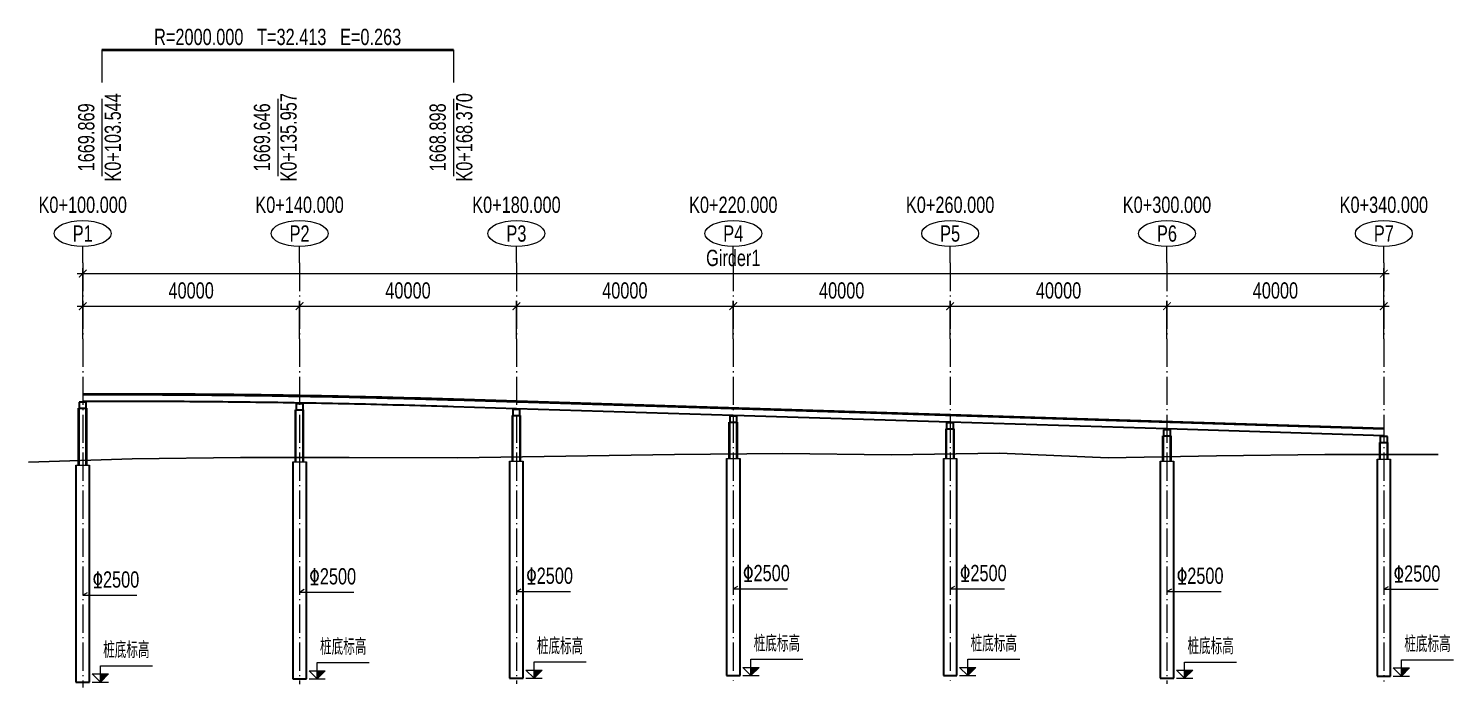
# Model space of a CAD drawing. Header units: millimetres. Extents: x 258084 to 258722, y 9854104 to 9854458.
# Drawn here: x 258458.8 to 258721.7, y 9854336.5 to 9854458 of the extents above; entities that cross this region are included whole.
import ezdxf
from ezdxf.enums import TextEntityAlignment as Align

# ---------------------------------------------------------------- set-up
doc = ezdxf.new("R2010")
doc.units = ezdxf.units.MM
doc.linetypes.add('HIDDEN', pattern=[0.375, 0.25, -0.125])
doc.linetypes.add('ZXX0', pattern=[30, 13, -2, 0.5, -2, 12.5])
for name, color, linetype, lineweight in [('smedi', 7, 'Continuous', 15), ('桥－总－中心线', 1, 'ZXX0', 18), ('桥－总－桥面实线', 4, 'Continuous', 30), ('桥－总－桩实线', 4, 'Continuous', 30), ('桥－总－桩虚线', 3, 'HIDDEN', 20), ('桥－总－盖梁', 4, 'Continuous', 30), ('桥－总－立柱', 4, 'Continuous', 30), ('桥－综合标注', 31, 'Continuous', 13), ('桥－综合说明', 7, 'Continuous', 15)]:
    doc.layers.add(name, color=color, linetype=linetype, lineweight=lineweight)
doc.layers.add('地质剖面|地质剖面', color=7, linetype='Continuous')
doc.layers.add('结-文字', color=7, linetype='Continuous')
doc.styles.add('smedi', font='smsim', dxfattribs={"width": 0.75, "bigfont": 'smfs'})
doc.dimstyles.new('dimstyle1', dxfattribs={"dimtxt": 3, "dimasz": 1.41421, "dimexe": 1, "dimexo": 2, "dimgap": 0.5, "dimtad": 1, "dimdec": 0, "dimzin": 0, "dimdsep": 46, "dimtxsty": 'smedi', "dimblk": 'ARCHTICK', "dimcen": 0.09, "dimdle": 1, "dimclrd": 256, "dimclre": 256, "dimclrt": 256, "dimadec": 0, "dimazin": 0, "dimtfac": 1, "dimtdec": 0, "dimtix": 1, "dimtmove": 2, "dimatfit": 3, "dimldrblk": 'ARCHTICK', "dimfxl": 2, "dimtolj": 1, "dimtzin": 0, "dimlwd": -1, "dimlwe": -1, "dimarcsym": 0})

# ---------------------------------------------------------------- blocks, each defined once
blk = doc.blocks.new('※PB_1973002180_1412p2')
at = {"layer": 'smedi'}
for p, q in [((0, -37.16), (0.87, -36.66)), ((1.75, -53.16), (4.75, -53.16))]:
    blk.add_line(p, q, dxfattribs=at)
at = {"layer": 'smedi', "color": 7, "linetype": 'Continuous', "lineweight": 15}
for p, q in [((0, -37.16), (10, -37.16)), ((3.25, -53.16), (1.75, -51.66)), ((1.75, -51.66), (4.75, -51.66)), ((3.25, -53.16), (3.25, -50.16)), ((3.25, -50.16), (12.85, -50.16)), ((3.25, -53.16), (4.75, -51.66))]:
    blk.add_line(p, q, dxfattribs=at)
blk.add_solid([(3.25, -53.16), (4.75, -51.66), (3.25, -51.66)], dxfattribs=at)
at = {"layer": '桥－总－桩实线'}
for p, q in [((-1.25, -13.16), (-1.25, -53.16)), ((1.25, -53.16), (1.25, -13.16)), ((-1.25, -53.16), (1.25, -53.16))]:
    blk.add_line(p, q, dxfattribs=at)
at = {"layer": '桥－总－桩虚线', "ltscale": 10}
blk.add_line((-1.25, -13.16), (1.25, -13.16), dxfattribs=at)
at = {"layer": '桥－总－立柱'}
for p, q in [((-0.75, -13.16), (-0.75, -2.67)), ((0.75, -13.16), (0.75, -2.67))]:
    blk.add_line(p, q, dxfattribs=at)
at = {"layer": '桥－综合说明', "color": 8}
for p, q in [((-0.7, -13.16), (-0.7, -2.67)), ((-0.6, -13.16), (-0.6, -2.67)), ((0.6, -13.16), (0.6, -2.67)), ((0.7, -13.16), (0.7, -2.67))]:
    blk.add_line(p, q, dxfattribs=at)
at = {"layer": '结-文字', "color": 7, "linetype": 'Continuous', "lineweight": 15, "style": 'smedi', "width": 0.75}
for s, p in [('%%1312500', (6.12, -36.66)), ('桩底标高', (8.05, -49.66))]:
    blk.add_text(s, height=3, dxfattribs=at).set_placement(p, align=Align.BOTTOM_CENTER)
blk = doc.blocks.new('※PB_1973002180_1412p3')
at = {"layer": '桥－总－盖梁'}
for p, q in [((0.65, -1.57), (-0.65, -1.57)), ((-0.65, -1.57), (-0.65, -2.67)), ((0.65, -2.67), (0.65, -1.57)), ((-0.65, -2.67), (0.65, -2.67))]:
    blk.add_line(p, q, dxfattribs=at)
at = {"layer": '桥－综合说明'}
for p, q in [((-0.15, -1.47), (0.15, -1.47)), ((-0.15, -1.47), (-0.15, -1.57)), ((-0.15, -1.57), (0.15, -1.57)), ((-0.1, -1.44), (0.1, -1.44)), ((-0.1, -1.44), (-0.1, -1.47)), ((0.1, -1.44), (0.1, -1.47)), ((0.15, -1.47), (0.15, -1.57))]:
    blk.add_line(p, q, dxfattribs=at)
blk = doc.blocks.new('※PB_1973002180_1412n2')
at = {"layer": '桥－总－中心线', "ltscale": 0.4}
blk.add_line((0, 2), (0, -76.3), dxfattribs=at)
at = {"layer": '桥－综合说明'}
blk.add_line((0, 2), (0, 5), dxfattribs=at)
blk.add_ellipse((0, 7.4), major_axis=(5.25, 0), ratio=0.457143, dxfattribs=at)
at = {"layer": '桥－综合说明', "style": 'smedi', "width": 0.75}
blk.add_text('K0+100.000', height=3, dxfattribs=at).set_placement((0, 10.3), align=Align.BOTTOM_CENTER)
blk.add_text('P1', height=3, dxfattribs=at).set_placement((0, 7.4), align=Align.MIDDLE_CENTER)
blk = doc.blocks.new('※PB_495418645_1413p2')
at = {"layer": 'smedi'}
for p, q in [((0, -36.28), (0.87, -35.78)), ((1.75, -52.28), (4.75, -52.28))]:
    blk.add_line(p, q, dxfattribs=at)
at = {"layer": 'smedi', "color": 7, "linetype": 'Continuous', "lineweight": 15}
for p, q in [((0, -36.28), (10, -36.28)), ((3.25, -52.28), (3.25, -49.28)), ((3.25, -49.28), (12.85, -49.28)), ((3.25, -52.28), (1.75, -50.78)), ((1.75, -50.78), (4.75, -50.78)), ((3.25, -52.28), (4.75, -50.78))]:
    blk.add_line(p, q, dxfattribs=at)
blk.add_solid([(3.25, -52.28), (4.75, -50.78), (3.25, -50.78)], dxfattribs=at)
at = {"layer": '桥－总－桩实线'}
for p, q in [((-1.25, -12.28), (-1.25, -52.28)), ((1.25, -52.28), (1.25, -12.28)), ((-1.25, -52.28), (1.25, -52.28))]:
    blk.add_line(p, q, dxfattribs=at)
at = {"layer": '桥－总－桩虚线', "ltscale": 10}
blk.add_line((-1.25, -12.28), (1.25, -12.28), dxfattribs=at)
at = {"layer": '桥－总－立柱'}
for p, q in [((-0.75, -12.28), (-0.75, -2.67)), ((0.75, -12.28), (0.75, -2.67))]:
    blk.add_line(p, q, dxfattribs=at)
at = {"layer": '桥－综合说明', "color": 8}
for p, q in [((-0.7, -12.28), (-0.7, -2.67)), ((-0.6, -12.28), (-0.6, -2.67)), ((0.6, -12.28), (0.6, -2.67)), ((0.7, -12.28), (0.7, -2.67))]:
    blk.add_line(p, q, dxfattribs=at)
at = {"layer": '结-文字', "color": 7, "linetype": 'Continuous', "lineweight": 15, "style": 'smedi', "width": 0.75}
for s, p in [('%%1312500', (6.12, -35.78)), ('桩底标高', (8.05, -48.78))]:
    blk.add_text(s, height=3, dxfattribs=at).set_placement(p, align=Align.BOTTOM_CENTER)
blk = doc.blocks.new('※PB_495418645_1413p3')
at = {"layer": '桥－总－盖梁'}
for p, q in [((0.65, -1.57), (-0.65, -1.57)), ((-0.65, -1.57), (-0.65, -2.67)), ((0.65, -2.67), (0.65, -1.57)), ((-0.65, -2.67), (0.65, -2.67))]:
    blk.add_line(p, q, dxfattribs=at)
at = {"layer": '桥－综合说明'}
for p, q in [((-0.15, -1.47), (0.15, -1.47)), ((-0.15, -1.47), (-0.15, -1.57)), ((-0.15, -1.57), (0.15, -1.57)), ((-0.1, -1.44), (0.1, -1.44)), ((-0.1, -1.44), (-0.1, -1.47)), ((0.1, -1.44), (0.1, -1.47)), ((0.15, -1.47), (0.15, -1.57))]:
    blk.add_line(p, q, dxfattribs=at)
blk = doc.blocks.new('※PB_495418645_1413n2')
at = {"layer": '桥－总－中心线', "ltscale": 0.4}
blk.add_line((0, 2), (0, -75.7), dxfattribs=at)
at = {"layer": '桥－综合说明'}
blk.add_line((0, 2), (0, 5), dxfattribs=at)
blk.add_ellipse((0, 7.4), major_axis=(5.25, 0), ratio=0.457143, dxfattribs=at)
at = {"layer": '桥－综合说明', "style": 'smedi', "width": 0.75}
blk.add_text('K0+140.000', height=3, dxfattribs=at).set_placement((0, 10.3), align=Align.BOTTOM_CENTER)
blk.add_text('P2', height=3, dxfattribs=at).set_placement((0, 7.4), align=Align.MIDDLE_CENTER)
blk = doc.blocks.new('※PB_-1104222530_1414p2')
at = {"layer": 'smedi'}
for p, q in [((0, -35.13), (0.87, -34.63)), ((1.75, -51.13), (4.75, -51.13))]:
    blk.add_line(p, q, dxfattribs=at)
at = {"layer": 'smedi', "color": 7, "linetype": 'Continuous', "lineweight": 15}
for p, q in [((0, -35.13), (10, -35.13)), ((3.25, -51.13), (1.75, -49.63)), ((1.75, -49.63), (4.75, -49.63)), ((3.25, -51.13), (3.25, -48.13)), ((3.25, -48.13), (12.85, -48.13)), ((3.25, -51.13), (4.75, -49.63))]:
    blk.add_line(p, q, dxfattribs=at)
blk.add_solid([(3.25, -51.13), (4.75, -49.63), (3.25, -49.63)], dxfattribs=at)
at = {"layer": '桥－总－桩实线'}
for p, q in [((-1.25, -11.13), (-1.25, -51.13)), ((1.25, -51.13), (1.25, -11.13)), ((-1.25, -51.13), (1.25, -51.13))]:
    blk.add_line(p, q, dxfattribs=at)
at = {"layer": '桥－总－桩虚线', "ltscale": 10}
blk.add_line((-1.25, -11.13), (1.25, -11.13), dxfattribs=at)
at = {"layer": '桥－总－立柱'}
for p, q in [((-0.75, -11.13), (-0.75, -2.67)), ((0.75, -11.13), (0.75, -2.67))]:
    blk.add_line(p, q, dxfattribs=at)
at = {"layer": '桥－综合说明', "color": 8}
for p, q in [((-0.7, -11.13), (-0.7, -2.67)), ((-0.6, -11.13), (-0.6, -2.67)), ((0.6, -11.13), (0.6, -2.67)), ((0.7, -11.13), (0.7, -2.67))]:
    blk.add_line(p, q, dxfattribs=at)
at = {"layer": '结-文字', "color": 7, "linetype": 'Continuous', "lineweight": 15, "style": 'smedi', "width": 0.75}
for s, p in [('%%1312500', (6.12, -34.63)), ('桩底标高', (8.05, -47.63))]:
    blk.add_text(s, height=3, dxfattribs=at).set_placement(p, align=Align.BOTTOM_CENTER)
blk = doc.blocks.new('※PB_-1104222530_1414p3')
at = {"layer": '桥－总－盖梁'}
for p, q in [((0.65, -1.57), (-0.65, -1.57)), ((-0.65, -1.57), (-0.65, -2.67)), ((0.65, -2.67), (0.65, -1.57)), ((-0.65, -2.67), (0.65, -2.67))]:
    blk.add_line(p, q, dxfattribs=at)
at = {"layer": '桥－综合说明'}
for p, q in [((-0.15, -1.47), (0.15, -1.47)), ((-0.15, -1.47), (-0.15, -1.57)), ((-0.15, -1.57), (0.15, -1.57)), ((-0.1, -1.44), (0.1, -1.44)), ((-0.1, -1.44), (-0.1, -1.47)), ((0.1, -1.44), (0.1, -1.47)), ((0.15, -1.47), (0.15, -1.57))]:
    blk.add_line(p, q, dxfattribs=at)
blk = doc.blocks.new('※PB_-1104222530_1414n2')
at = {"layer": '桥－总－中心线', "ltscale": 0.4}
blk.add_line((0, 2), (0, -75.6), dxfattribs=at)
at = {"layer": '桥－综合说明'}
blk.add_line((0, 2), (0, 5), dxfattribs=at)
blk.add_ellipse((0, 7.4), major_axis=(5.25, 0), ratio=0.457143, dxfattribs=at)
at = {"layer": '桥－综合说明', "style": 'smedi', "width": 0.75}
blk.add_text('K0+180.000', height=3, dxfattribs=at).set_placement((0, 10.3), align=Align.BOTTOM_CENTER)
blk.add_text('P3', height=3, dxfattribs=at).set_placement((0, 7.4), align=Align.MIDDLE_CENTER)
blk = doc.blocks.new('※PB_1301297591_1415p2')
at = {"layer": 'smedi'}
for p, q in [((0, -33.39), (0.87, -32.89)), ((1.75, -49.39), (4.75, -49.39))]:
    blk.add_line(p, q, dxfattribs=at)
at = {"layer": 'smedi', "color": 7, "linetype": 'Continuous', "lineweight": 15}
for p, q in [((0, -33.39), (10, -33.39)), ((3.25, -49.39), (3.25, -46.39)), ((3.25, -46.39), (12.85, -46.39)), ((3.25, -49.39), (1.75, -47.89)), ((1.75, -47.89), (4.75, -47.89)), ((3.25, -49.39), (4.75, -47.89))]:
    blk.add_line(p, q, dxfattribs=at)
blk.add_solid([(3.25, -49.39), (4.75, -47.89), (3.25, -47.89)], dxfattribs=at)
at = {"layer": '桥－总－桩实线'}
for p, q in [((-1.25, -9.39), (-1.25, -49.39)), ((1.25, -49.39), (1.25, -9.39)), ((-1.25, -49.39), (1.25, -49.39))]:
    blk.add_line(p, q, dxfattribs=at)
at = {"layer": '桥－总－桩虚线', "ltscale": 10}
blk.add_line((-1.25, -9.39), (1.25, -9.39), dxfattribs=at)
at = {"layer": '桥－总－立柱'}
for p, q in [((-0.75, -9.39), (-0.75, -2.67)), ((0.75, -9.39), (0.75, -2.67))]:
    blk.add_line(p, q, dxfattribs=at)
at = {"layer": '桥－综合说明', "color": 8}
for p, q in [((-0.7, -9.39), (-0.7, -2.67)), ((-0.6, -9.39), (-0.6, -2.67)), ((0.6, -9.39), (0.6, -2.67)), ((0.7, -9.39), (0.7, -2.67))]:
    blk.add_line(p, q, dxfattribs=at)
at = {"layer": '结-文字', "color": 7, "linetype": 'Continuous', "lineweight": 15, "style": 'smedi', "width": 0.75}
for s, p in [('%%1312500', (6.12, -32.89)), ('桩底标高', (8.05, -45.89))]:
    blk.add_text(s, height=3, dxfattribs=at).set_placement(p, align=Align.BOTTOM_CENTER)
blk = doc.blocks.new('※PB_1301297591_1415p3')
at = {"layer": '桥－总－盖梁'}
for p, q in [((0.65, -1.57), (-0.65, -1.57)), ((-0.65, -1.57), (-0.65, -2.67)), ((0.65, -2.67), (0.65, -1.57)), ((-0.65, -2.67), (0.65, -2.67))]:
    blk.add_line(p, q, dxfattribs=at)
at = {"layer": '桥－综合说明'}
for p, q in [((-0.15, -1.47), (0.15, -1.47)), ((-0.15, -1.47), (-0.15, -1.57)), ((-0.15, -1.57), (0.15, -1.57)), ((-0.1, -1.44), (0.1, -1.44)), ((-0.1, -1.44), (-0.1, -1.47)), ((0.1, -1.44), (0.1, -1.47)), ((0.15, -1.47), (0.15, -1.57))]:
    blk.add_line(p, q, dxfattribs=at)
blk = doc.blocks.new('※PB_1301297591_1415n2')
at = {"layer": '桥－总－中心线', "ltscale": 0.4}
blk.add_line((0, 2), (0, -75.1), dxfattribs=at)
at = {"layer": '桥－综合说明'}
blk.add_line((0, 2), (0, 5), dxfattribs=at)
blk.add_ellipse((0, 7.4), major_axis=(5.25, 0), ratio=0.457143, dxfattribs=at)
at = {"layer": '桥－综合说明', "style": 'smedi', "width": 0.75}
blk.add_text('K0+220.000', height=3, dxfattribs=at).set_placement((0, 10.3), align=Align.BOTTOM_CENTER)
blk.add_text('P4', height=3, dxfattribs=at).set_placement((0, 7.4), align=Align.MIDDLE_CENTER)
blk = doc.blocks.new('※PB_-298078888_1416p2')
at = {"layer": 'smedi'}
for p, q in [((0, -32.14), (0.87, -31.64)), ((1.75, -48.14), (4.75, -48.14))]:
    blk.add_line(p, q, dxfattribs=at)
at = {"layer": 'smedi', "color": 7, "linetype": 'Continuous', "lineweight": 15}
for p, q in [((0, -32.14), (10, -32.14)), ((3.25, -48.14), (1.75, -46.64)), ((1.75, -46.64), (4.75, -46.64)), ((3.25, -48.14), (3.25, -45.14)), ((3.25, -45.14), (12.85, -45.14)), ((3.25, -48.14), (4.75, -46.64))]:
    blk.add_line(p, q, dxfattribs=at)
blk.add_solid([(3.25, -48.14), (4.75, -46.64), (3.25, -46.64)], dxfattribs=at)
at = {"layer": '桥－总－桩实线'}
for p, q in [((-1.25, -8.14), (-1.25, -48.14)), ((1.25, -48.14), (1.25, -8.14)), ((-1.25, -48.14), (1.25, -48.14))]:
    blk.add_line(p, q, dxfattribs=at)
at = {"layer": '桥－总－桩虚线', "ltscale": 10}
blk.add_line((-1.25, -8.14), (1.25, -8.14), dxfattribs=at)
at = {"layer": '桥－总－立柱'}
for p, q in [((-0.75, -8.14), (-0.75, -2.67)), ((0.75, -8.14), (0.75, -2.67))]:
    blk.add_line(p, q, dxfattribs=at)
at = {"layer": '桥－综合说明', "color": 8}
for p, q in [((-0.7, -8.14), (-0.7, -2.67)), ((-0.6, -8.14), (-0.6, -2.67)), ((0.6, -8.14), (0.6, -2.67)), ((0.7, -8.14), (0.7, -2.67))]:
    blk.add_line(p, q, dxfattribs=at)
at = {"layer": '结-文字', "color": 7, "linetype": 'Continuous', "lineweight": 15, "style": 'smedi', "width": 0.75}
for s, p in [('%%1312500', (6.12, -31.64)), ('桩底标高', (8.05, -44.64))]:
    blk.add_text(s, height=3, dxfattribs=at).set_placement(p, align=Align.BOTTOM_CENTER)
blk = doc.blocks.new('※PB_-298078888_1416p3')
at = {"layer": '桥－总－盖梁'}
for p, q in [((0.65, -1.57), (-0.65, -1.57)), ((-0.65, -1.57), (-0.65, -2.67)), ((0.65, -2.67), (0.65, -1.57)), ((-0.65, -2.67), (0.65, -2.67))]:
    blk.add_line(p, q, dxfattribs=at)
at = {"layer": '桥－综合说明'}
for p, q in [((-0.15, -1.47), (0.15, -1.47)), ((-0.15, -1.47), (-0.15, -1.57)), ((-0.15, -1.57), (0.15, -1.57)), ((-0.1, -1.44), (0.1, -1.44)), ((-0.1, -1.44), (-0.1, -1.47)), ((0.1, -1.44), (0.1, -1.47)), ((0.15, -1.47), (0.15, -1.57))]:
    blk.add_line(p, q, dxfattribs=at)
blk = doc.blocks.new('※PB_-298078888_1416n2')
at = {"layer": '桥－总－中心线', "ltscale": 0.4}
blk.add_line((0, 2), (0, -75.1), dxfattribs=at)
at = {"layer": '桥－综合说明'}
blk.add_line((0, 2), (0, 5), dxfattribs=at)
blk.add_ellipse((0, 7.4), major_axis=(5.25, 0), ratio=0.457143, dxfattribs=at)
at = {"layer": '桥－综合说明', "style": 'smedi', "width": 0.75}
blk.add_text('K0+260.000', height=3, dxfattribs=at).set_placement((0, 10.3), align=Align.BOTTOM_CENTER)
blk.add_text('P5', height=3, dxfattribs=at).set_placement((0, 7.4), align=Align.MIDDLE_CENTER)
blk = doc.blocks.new('※PB_-1776221335_1417p2')
at = {"layer": 'smedi'}
for p, q in [((0, -31.39), (0.87, -30.89)), ((1.75, -47.39), (4.75, -47.39))]:
    blk.add_line(p, q, dxfattribs=at)
at = {"layer": 'smedi', "color": 7, "linetype": 'Continuous', "lineweight": 15}
for p, q in [((0, -31.39), (10, -31.39)), ((3.25, -47.39), (3.25, -44.39)), ((3.25, -44.39), (12.85, -44.39)), ((3.25, -47.39), (1.75, -45.89)), ((1.75, -45.89), (4.75, -45.89)), ((3.25, -47.39), (4.75, -45.89))]:
    blk.add_line(p, q, dxfattribs=at)
blk.add_solid([(3.25, -47.39), (4.75, -45.89), (3.25, -45.89)], dxfattribs=at)
at = {"layer": '桥－总－桩实线'}
for p, q in [((-1.25, -7.39), (-1.25, -47.39)), ((1.25, -47.39), (1.25, -7.39)), ((-1.25, -47.39), (1.25, -47.39))]:
    blk.add_line(p, q, dxfattribs=at)
at = {"layer": '桥－总－桩虚线', "ltscale": 10}
blk.add_line((-1.25, -7.39), (1.25, -7.39), dxfattribs=at)
at = {"layer": '桥－总－立柱'}
for p, q in [((-0.75, -7.39), (-0.75, -2.67)), ((0.75, -7.39), (0.75, -2.67))]:
    blk.add_line(p, q, dxfattribs=at)
at = {"layer": '桥－综合说明', "color": 8}
for p, q in [((-0.7, -7.39), (-0.7, -2.67)), ((-0.6, -7.39), (-0.6, -2.67)), ((0.6, -7.39), (0.6, -2.67)), ((0.7, -7.39), (0.7, -2.67))]:
    blk.add_line(p, q, dxfattribs=at)
at = {"layer": '结-文字', "color": 7, "linetype": 'Continuous', "lineweight": 15, "style": 'smedi', "width": 0.75}
for s, p in [('%%1312500', (6.12, -30.89)), ('桩底标高', (8.05, -43.89))]:
    blk.add_text(s, height=3, dxfattribs=at).set_placement(p, align=Align.BOTTOM_CENTER)
blk = doc.blocks.new('※PB_-1776221335_1417p3')
at = {"layer": '桥－总－盖梁'}
for p, q in [((0.65, -1.57), (-0.65, -1.57)), ((-0.65, -1.57), (-0.65, -2.67)), ((0.65, -2.67), (0.65, -1.57)), ((-0.65, -2.67), (0.65, -2.67))]:
    blk.add_line(p, q, dxfattribs=at)
at = {"layer": '桥－综合说明'}
for p, q in [((-0.15, -1.47), (0.15, -1.47)), ((-0.15, -1.47), (-0.15, -1.57)), ((-0.15, -1.57), (0.15, -1.57)), ((-0.1, -1.44), (0.1, -1.44)), ((-0.1, -1.44), (-0.1, -1.47)), ((0.1, -1.44), (0.1, -1.47)), ((0.15, -1.47), (0.15, -1.57))]:
    blk.add_line(p, q, dxfattribs=at)
blk = doc.blocks.new('※PB_-1776221335_1417n2')
at = {"layer": '桥－总－中心线', "ltscale": 0.4}
blk.add_line((0, 2), (0, -75.6), dxfattribs=at)
at = {"layer": '桥－综合说明'}
blk.add_line((0, 2), (0, 5), dxfattribs=at)
blk.add_ellipse((0, 7.4), major_axis=(5.25, 0), ratio=0.457143, dxfattribs=at)
at = {"layer": '桥－综合说明', "style": 'smedi', "width": 0.75}
blk.add_text('K0+300.000', height=3, dxfattribs=at).set_placement((0, 10.3), align=Align.BOTTOM_CENTER)
blk.add_text('P6', height=3, dxfattribs=at).set_placement((0, 7.4), align=Align.MIDDLE_CENTER)
blk = doc.blocks.new('※PB_818459666_1418p2')
at = {"layer": 'smedi'}
for p, q in [((0, -29.74), (0.87, -29.24)), ((1.75, -45.74), (4.75, -45.74))]:
    blk.add_line(p, q, dxfattribs=at)
at = {"layer": 'smedi', "color": 7, "linetype": 'Continuous', "lineweight": 15}
for p, q in [((0, -29.74), (10, -29.74)), ((3.25, -45.74), (1.75, -44.24)), ((1.75, -44.24), (4.75, -44.24)), ((3.25, -45.74), (3.25, -42.74)), ((3.25, -42.74), (12.85, -42.74)), ((3.25, -45.74), (4.75, -44.24))]:
    blk.add_line(p, q, dxfattribs=at)
blk.add_solid([(3.25, -45.74), (4.75, -44.24), (3.25, -44.24)], dxfattribs=at)
at = {"layer": '桥－总－桩实线'}
for p, q in [((-1.25, -5.74), (-1.25, -45.74)), ((1.25, -45.74), (1.25, -5.74)), ((-1.25, -45.74), (1.25, -45.74))]:
    blk.add_line(p, q, dxfattribs=at)
at = {"layer": '桥－总－桩虚线', "ltscale": 10}
blk.add_line((-1.25, -5.74), (1.25, -5.74), dxfattribs=at)
at = {"layer": '桥－总－立柱'}
for p, q in [((-0.75, -5.74), (-0.75, -2.67)), ((0.75, -5.74), (0.75, -2.67))]:
    blk.add_line(p, q, dxfattribs=at)
at = {"layer": '桥－综合说明', "color": 8}
for p, q in [((-0.7, -5.74), (-0.7, -2.67)), ((-0.6, -5.74), (-0.6, -2.67)), ((0.6, -5.74), (0.6, -2.67)), ((0.7, -5.74), (0.7, -2.67))]:
    blk.add_line(p, q, dxfattribs=at)
at = {"layer": '结-文字', "color": 7, "linetype": 'Continuous', "lineweight": 15, "style": 'smedi', "width": 0.75}
for s, p in [('%%1312500', (6.12, -29.24)), ('桩底标高', (8.05, -42.24))]:
    blk.add_text(s, height=3, dxfattribs=at).set_placement(p, align=Align.BOTTOM_CENTER)
blk = doc.blocks.new('※PB_818459666_1418p3')
at = {"layer": '桥－总－盖梁'}
for p, q in [((0.65, -1.57), (-0.65, -1.57)), ((-0.65, -1.57), (-0.65, -2.67)), ((0.65, -2.67), (0.65, -1.57)), ((-0.65, -2.67), (0.65, -2.67))]:
    blk.add_line(p, q, dxfattribs=at)
at = {"layer": '桥－综合说明'}
for p, q in [((-0.15, -1.47), (0.15, -1.47)), ((-0.15, -1.47), (-0.15, -1.57)), ((-0.15, -1.57), (0.15, -1.57)), ((-0.1, -1.44), (0.1, -1.44)), ((-0.1, -1.44), (-0.1, -1.47)), ((0.1, -1.44), (0.1, -1.47)), ((0.15, -1.47), (0.15, -1.57))]:
    blk.add_line(p, q, dxfattribs=at)
blk = doc.blocks.new('※PB_818459666_1418n2')
at = {"layer": '桥－总－中心线', "ltscale": 0.4}
blk.add_line((0, 2), (0, -75.2), dxfattribs=at)
at = {"layer": '桥－综合说明'}
blk.add_line((0, 2), (0, 5), dxfattribs=at)
blk.add_ellipse((0, 7.4), major_axis=(5.25, 0), ratio=0.457143, dxfattribs=at)
at = {"layer": '桥－综合说明', "style": 'smedi', "width": 0.75}
blk.add_text('K0+340.000', height=3, dxfattribs=at).set_placement((0, 10.3), align=Align.BOTTOM_CENTER)
blk.add_text('P7', height=3, dxfattribs=at).set_placement((0, 7.4), align=Align.MIDDLE_CENTER)
blk = doc.blocks.new('※PB_-586012003_1263s')
at = {"layer": '桥－总－桥面实线'}
for p, q in [((100, 1669.69), (103.54, 1669.7)), ((103.54, 1669.7), (104.56, 1669.7)), ((104.56, 1669.7), (105.57, 1669.7)), ((105.57, 1669.7), (106.58, 1669.7)), ((106.58, 1669.7), (107.6, 1669.7)), ((107.6, 1669.7), (108.61, 1669.7)), ((108.61, 1669.7), (109.62, 1669.7)), ((109.62, 1669.7), (110.63, 1669.69)), ((110.63, 1669.69), (111.65, 1669.69)), ((111.65, 1669.69), (112.66, 1669.69)), ((112.66, 1669.69), (113.67, 1669.69)), ((113.67, 1669.69), (114.69, 1669.68)), ((114.69, 1669.68), (115.7, 1669.68)), ((115.7, 1669.68), (116.71, 1669.67)), ((116.71, 1669.67), (117.72, 1669.67)), ((117.72, 1669.67), (118.74, 1669.66)), ((118.74, 1669.66), (119.75, 1669.65)), ((119.75, 1669.65), (120.76, 1669.65)), ((120.76, 1669.65), (121.78, 1669.64)), ((121.78, 1669.64), (122.79, 1669.63)), ((122.79, 1669.63), (123.8, 1669.62)), ((123.8, 1669.62), (124.81, 1669.61)), ((124.81, 1669.61), (125.83, 1669.6)), ((125.83, 1669.6), (126.84, 1669.59)), ((126.84, 1669.59), (127.85, 1669.58)), ((127.85, 1669.58), (128.87, 1669.57)), ((128.87, 1669.57), (129.88, 1669.56)), ((129.88, 1669.56), (130.89, 1669.55)), ((130.89, 1669.55), (131.91, 1669.53)), ((131.91, 1669.53), (132.92, 1669.52)), ((132.92, 1669.52), (133.93, 1669.51)), ((133.93, 1669.51), (134.94, 1669.49)), ((134.94, 1669.49), (135.96, 1669.48)), ((135.96, 1669.48), (136.97, 1669.46)), ((136.97, 1669.46), (137.98, 1669.44)), ((137.98, 1669.44), (139, 1669.43)), ((139, 1669.43), (140.01, 1669.41)), ((140.01, 1669.41), (141.02, 1669.39)), ((141.02, 1669.39), (142.03, 1669.38)), ((142.03, 1669.38), (143.05, 1669.36)), ((143.05, 1669.36), (144.06, 1669.34)), ((144.06, 1669.34), (145.07, 1669.32)), ((145.07, 1669.32), (146.09, 1669.3)), ((146.09, 1669.3), (147.1, 1669.28)), ((147.1, 1669.28), (148.11, 1669.26)), ((148.11, 1669.26), (149.12, 1669.24)), ((149.12, 1669.24), (150.14, 1669.21)), ((150.14, 1669.21), (151.15, 1669.19)), ((151.15, 1669.19), (152.16, 1669.17)), ((152.16, 1669.17), (153.18, 1669.14)), ((153.18, 1669.14), (154.19, 1669.12)), ((154.19, 1669.12), (155.2, 1669.09)), ((100, 1668.49), (103.54, 1668.5)), ((103.54, 1668.5), (104.56, 1668.5)), ((104.56, 1668.5), (105.57, 1668.5)), ((105.57, 1668.5), (106.58, 1668.5)), ((106.58, 1668.5), (107.6, 1668.5)), ((107.6, 1668.5), (108.61, 1668.5)), ((108.61, 1668.5), (109.62, 1668.5)), ((109.62, 1668.5), (110.63, 1668.49)), ((110.63, 1668.49), (111.65, 1668.49)), ((111.65, 1668.49), (112.66, 1668.49)), ((112.66, 1668.49), (113.67, 1668.49)), ((113.67, 1668.49), (114.69, 1668.48)), ((114.69, 1668.48), (115.7, 1668.48)), ((115.7, 1668.48), (116.71, 1668.47)), ((116.71, 1668.47), (117.72, 1668.47)), ((117.72, 1668.47), (118.74, 1668.46)), ((118.74, 1668.46), (119.75, 1668.45)), ((119.75, 1668.45), (120.76, 1668.45)), ((120.76, 1668.45), (121.78, 1668.44)), ((121.78, 1668.44), (122.79, 1668.43)), ((122.79, 1668.43), (123.8, 1668.42)), ((123.8, 1668.42), (124.81, 1668.41)), ((124.81, 1668.41), (125.83, 1668.4)), ((125.83, 1668.4), (126.84, 1668.39)), ((126.84, 1668.39), (127.85, 1668.38)), ((127.85, 1668.38), (128.87, 1668.37)), ((128.87, 1668.37), (129.88, 1668.36)), ((129.88, 1668.36), (130.89, 1668.35)), ((130.89, 1668.35), (131.91, 1668.33)), ((131.91, 1668.33), (132.92, 1668.32)), ((132.92, 1668.32), (133.93, 1668.31)), ((133.93, 1668.31), (134.94, 1668.29)), ((134.94, 1668.29), (135.96, 1668.28)), ((135.96, 1668.28), (136.97, 1668.26)), ((136.97, 1668.26), (137.98, 1668.24)), ((137.98, 1668.24), (138.99, 1668.23)), ((138.99, 1668.23), (140, 1668.21)), ((140, 1668.21), (141.01, 1668.19)), ((141.01, 1668.19), (142.03, 1668.18)), ((142.03, 1668.18), (143.04, 1668.16)), ((143.04, 1668.16), (144.05, 1668.14)), ((144.05, 1668.14), (145.07, 1668.12)), ((145.07, 1668.12), (146.08, 1668.1)), ((146.08, 1668.1), (147.09, 1668.08)), ((147.09, 1668.08), (148.11, 1668.06)), ((148.11, 1668.06), (149.12, 1668.04)), ((149.12, 1668.04), (150.13, 1668.01)), ((150.13, 1668.01), (151.15, 1667.99)), ((151.15, 1667.99), (152.16, 1667.97)), ((152.16, 1667.97), (153.17, 1667.94)), ((153.17, 1667.94), (154.19, 1667.92)), ((154.19, 1667.92), (155.2, 1667.9)), ((155.2, 1669.09), (156.22, 1669.07)), ((155.2, 1667.9), (156.21, 1667.87)), ((156.21, 1667.87), (157.22, 1667.84)), ((156.22, 1669.07), (157.23, 1669.04)), ((157.22, 1667.84), (158.24, 1667.82)), ((157.23, 1669.04), (158.24, 1669.02)), ((158.24, 1669.02), (159.25, 1668.99)), ((158.24, 1667.82), (159.25, 1667.79)), ((159.25, 1668.99), (160.27, 1668.96)), ((159.25, 1667.79), (160.26, 1667.76)), ((160.26, 1667.76), (161.28, 1667.74)), ((160.27, 1668.96), (161.28, 1668.94)), ((161.28, 1668.94), (162.29, 1668.91)), ((161.28, 1667.74), (162.29, 1667.71)), ((162.29, 1668.91), (163.31, 1668.88)), ((162.29, 1667.71), (163.3, 1667.68)), ((163.3, 1667.68), (164.32, 1667.65)), ((163.31, 1668.88), (164.32, 1668.85)), ((164.32, 1668.85), (165.33, 1668.82)), ((164.32, 1667.65), (165.33, 1667.62)), ((165.33, 1668.82), (166.34, 1668.79)), ((165.33, 1667.62), (166.34, 1667.59)), ((166.34, 1668.79), (167.36, 1668.76)), ((166.34, 1667.59), (167.36, 1667.56)), ((167.36, 1668.76), (168.37, 1668.73)), ((167.36, 1667.56), (168.37, 1667.53)), ((168.37, 1668.73), (340, 1663.37)), ((168.37, 1667.53), (180, 1667.16)), ((180, 1667.16), (220, 1665.92)), ((220, 1665.92), (260, 1664.67)), ((260, 1664.67), (300, 1663.42)), ((300, 1663.42), (340, 1662.17))]:
    blk.add_line(p, q, dxfattribs=at)
blk = doc.blocks.new('_ArchTick')
at = {"color": 0, "linetype": 'ByBlock', "const_width": 0.15}
blk.add_lwpolyline([(-0.5, -0.5), (0.5, 0.5)], dxfattribs=at)
blk = doc.blocks.new('*D60')
at = {"layer": '桥－综合标注', "transparency": 16777216}
for p, q in [((-1, 14), (241, 14)), ((0, 8), (0, 15)), ((240, 8), (240, 15))]:
    blk.add_line(p, q, dxfattribs=at)
at = {"layer": '桥－综合标注', "transparency": 16777216, "xscale": 1.41421716286418, "yscale": 1.41421716286418}
for p in [(0, 14), (240, 14)]:
    blk.add_blockref('_ArchTick', p, dxfattribs=at)
at = {"layer": '桥－综合标注', "transparency": 16777216, "style": 'smedi', "width": 0.75}
blk.add_text('Girder1', height=3, dxfattribs=at).set_placement((120, 14.5), align=Align.BOTTOM_CENTER)
blk = doc.blocks.new('*D61')
at = {"layer": '桥－综合标注', "transparency": 16777216}
for p, q in [((-1, 8), (41, 8)), ((0, 2), (0, 9)), ((40, 2), (40, 9))]:
    blk.add_line(p, q, dxfattribs=at)
at = {"layer": '桥－综合标注', "transparency": 16777216, "xscale": 1.41421716286418, "yscale": 1.41421716286418}
for p in [(0, 8), (40, 8)]:
    blk.add_blockref('_ArchTick', p, dxfattribs=at)
at = {"layer": '桥－综合标注', "transparency": 16777216, "style": 'smedi', "width": 0.75}
blk.add_text('40000', height=3, dxfattribs=at).set_placement((20, 8.5), align=Align.BOTTOM_CENTER)
blk = doc.blocks.new('*D62')
at = {"layer": '桥－综合标注', "transparency": 16777216}
for p, q in [((39, 8), (81, 8)), ((40, 2), (40, 9)), ((80, 2), (80, 9))]:
    blk.add_line(p, q, dxfattribs=at)
at = {"layer": '桥－综合标注', "transparency": 16777216, "xscale": 1.41421716286418, "yscale": 1.41421716286418}
for p in [(40, 8), (80, 8)]:
    blk.add_blockref('_ArchTick', p, dxfattribs=at)
at = {"layer": '桥－综合标注', "transparency": 16777216, "style": 'smedi', "width": 0.75}
blk.add_text('40000', height=3, dxfattribs=at).set_placement((60, 8.5), align=Align.BOTTOM_CENTER)
blk = doc.blocks.new('*D63')
at = {"layer": '桥－综合标注', "transparency": 16777216}
for p, q in [((79, 8), (121, 8)), ((80, 2), (80, 9)), ((120, 2), (120, 9))]:
    blk.add_line(p, q, dxfattribs=at)
at = {"layer": '桥－综合标注', "transparency": 16777216, "xscale": 1.41421716286418, "yscale": 1.41421716286418}
for p in [(80, 8), (120, 8)]:
    blk.add_blockref('_ArchTick', p, dxfattribs=at)
at = {"layer": '桥－综合标注', "transparency": 16777216, "style": 'smedi', "width": 0.75}
blk.add_text('40000', height=3, dxfattribs=at).set_placement((100, 8.5), align=Align.BOTTOM_CENTER)
blk = doc.blocks.new('*D64')
at = {"layer": '桥－综合标注', "transparency": 16777216}
for p, q in [((119, 8), (161, 8)), ((120, 2), (120, 9)), ((160, 2), (160, 9))]:
    blk.add_line(p, q, dxfattribs=at)
at = {"layer": '桥－综合标注', "transparency": 16777216, "xscale": 1.41421716286418, "yscale": 1.41421716286418}
for p in [(120, 8), (160, 8)]:
    blk.add_blockref('_ArchTick', p, dxfattribs=at)
at = {"layer": '桥－综合标注', "transparency": 16777216, "style": 'smedi', "width": 0.75}
blk.add_text('40000', height=3, dxfattribs=at).set_placement((140, 8.5), align=Align.BOTTOM_CENTER)
blk = doc.blocks.new('*D65')
at = {"layer": '桥－综合标注', "transparency": 16777216}
for p, q in [((159, 8), (201, 8)), ((160, 2), (160, 9)), ((200, 2), (200, 9))]:
    blk.add_line(p, q, dxfattribs=at)
at = {"layer": '桥－综合标注', "transparency": 16777216, "xscale": 1.41421716286418, "yscale": 1.41421716286418}
for p in [(160, 8), (200, 8)]:
    blk.add_blockref('_ArchTick', p, dxfattribs=at)
at = {"layer": '桥－综合标注', "transparency": 16777216, "style": 'smedi', "width": 0.75}
blk.add_text('40000', height=3, dxfattribs=at).set_placement((180, 8.5), align=Align.BOTTOM_CENTER)
blk = doc.blocks.new('*D66')
at = {"layer": '桥－综合标注', "transparency": 16777216}
for p, q in [((199, 8), (241, 8)), ((200, 2), (200, 9)), ((240, 2), (240, 9))]:
    blk.add_line(p, q, dxfattribs=at)
at = {"layer": '桥－综合标注', "transparency": 16777216, "xscale": 1.41421716286418, "yscale": 1.41421716286418}
for p in [(200, 8), (240, 8)]:
    blk.add_blockref('_ArchTick', p, dxfattribs=at)
at = {"layer": '桥－综合标注', "transparency": 16777216, "style": 'smedi', "width": 0.75}
blk.add_text('40000', height=3, dxfattribs=at).set_placement((220, 8.5), align=Align.BOTTOM_CENTER)
blk = doc.blocks.new('※PB_-586012003_1263b1')
at = {"layer": '桥－综合说明', "lineweight": 40}
blk.add_line((-32.413, 26.25), (32.413, 26.25), dxfattribs=at)
at = {"layer": '桥－综合说明'}
for p, q in [((-32.413, 26.25), (-32.413, 20.25)), ((32.413, 26.25), (32.413, 20.25)), ((-32.413, 17.25), (-32.413, 3)), ((0, 17.25), (0, 3)), ((32.413, 17.25), (32.413, 3))]:
    blk.add_line(p, q, dxfattribs=at)
at = {"layer": '桥－综合说明', "style": 'smedi', "width": 0.75}
blk.add_text('R=2000.000   T=32.413   E=0.263', height=3, dxfattribs=at).set_placement((0, 28.65), align=Align.MIDDLE_CENTER)
for s, p in [('1669.869', (-32.913, 10.125)), ('1669.646', (-0.5, 10.125)), ('1668.898', (31.913, 10.125))]:
    blk.add_text(s, height=3, rotation=90, dxfattribs=at).set_placement(p, align=Align.BOTTOM_CENTER)
for s, p in [('K0+103.544', (-31.913, 10.125)), ('K0+135.957', (0.5, 10.125)), ('K0+168.370', (32.913, 10.125))]:
    blk.add_text(s, height=3, rotation=90, dxfattribs=at).set_placement(p, align=Align.TOP_CENTER)
blk = doc.blocks.new('※PB_-586012003_129r')
at = {"layer": '桥－总－桥面实线'}
for p, q in [((100, 1669.86), (103.54, 1669.87)), ((103.54, 1669.87), (104.56, 1669.87)), ((104.56, 1669.87), (105.57, 1669.87)), ((105.57, 1669.87), (106.58, 1669.87)), ((106.58, 1669.87), (107.6, 1669.87)), ((107.6, 1669.87), (108.61, 1669.87)), ((108.61, 1669.87), (109.62, 1669.87)), ((109.62, 1669.87), (110.63, 1669.86)), ((110.63, 1669.86), (111.65, 1669.86)), ((111.65, 1669.86), (112.66, 1669.86)), ((112.66, 1669.86), (113.67, 1669.86)), ((113.67, 1669.86), (114.69, 1669.85)), ((114.69, 1669.85), (115.7, 1669.85)), ((115.7, 1669.85), (116.71, 1669.84)), ((116.71, 1669.84), (117.72, 1669.84)), ((117.72, 1669.84), (118.74, 1669.83)), ((118.74, 1669.83), (119.75, 1669.82)), ((119.75, 1669.82), (120.76, 1669.82)), ((120.76, 1669.82), (121.78, 1669.81)), ((121.78, 1669.81), (122.79, 1669.8)), ((122.79, 1669.8), (123.8, 1669.79)), ((123.8, 1669.79), (124.81, 1669.78)), ((124.81, 1669.78), (125.83, 1669.77)), ((125.83, 1669.77), (126.84, 1669.76)), ((126.84, 1669.76), (127.85, 1669.75)), ((127.85, 1669.75), (128.87, 1669.74)), ((128.87, 1669.74), (129.88, 1669.73)), ((129.88, 1669.73), (130.89, 1669.72)), ((130.89, 1669.72), (131.91, 1669.7)), ((131.91, 1669.7), (132.92, 1669.69)), ((132.92, 1669.69), (133.93, 1669.68)), ((133.93, 1669.68), (134.94, 1669.66)), ((134.94, 1669.66), (135.96, 1669.65)), ((135.96, 1669.65), (136.97, 1669.63)), ((136.97, 1669.63), (137.98, 1669.61)), ((137.98, 1669.61), (139, 1669.6)), ((139, 1669.6), (140.01, 1669.58)), ((140.01, 1669.58), (141.02, 1669.56)), ((141.02, 1669.56), (142.03, 1669.55)), ((142.03, 1669.55), (143.05, 1669.53)), ((143.05, 1669.53), (144.06, 1669.51)), ((144.06, 1669.51), (145.07, 1669.49)), ((145.07, 1669.49), (146.09, 1669.47)), ((146.09, 1669.47), (147.1, 1669.45)), ((147.1, 1669.45), (148.11, 1669.43)), ((148.11, 1669.43), (149.12, 1669.41)), ((149.12, 1669.41), (150.14, 1669.38)), ((150.14, 1669.38), (151.15, 1669.36)), ((151.15, 1669.36), (152.16, 1669.34)), ((152.16, 1669.34), (153.18, 1669.31)), ((153.18, 1669.31), (154.19, 1669.29)), ((154.19, 1669.29), (155.2, 1669.26)), ((155.2, 1669.26), (156.22, 1669.24)), ((156.22, 1669.24), (157.23, 1669.21)), ((157.23, 1669.21), (158.24, 1669.19)), ((158.24, 1669.19), (159.25, 1669.16)), ((159.25, 1669.16), (160.27, 1669.13)), ((160.27, 1669.13), (161.28, 1669.11)), ((161.28, 1669.11), (162.29, 1669.08)), ((162.29, 1669.08), (163.31, 1669.05)), ((163.31, 1669.05), (164.32, 1669.02)), ((164.32, 1669.02), (165.33, 1668.99)), ((165.33, 1668.99), (166.34, 1668.96)), ((166.34, 1668.96), (167.36, 1668.93)), ((167.36, 1668.93), (168.37, 1668.9)), ((168.37, 1668.9), (340, 1663.54))]:
    blk.add_line(p, q, dxfattribs=at)
blk = doc.blocks.new('※PB_-586012003_129b')
at = {"layer": '地质剖面|地质剖面'}
for p, q in [((189.13, 1658.35), (209.13, 1658.64)), ((209.13, 1658.64), (229.13, 1658.85)), ((229.13, 1658.85), (249.13, 1658.62)), ((249.13, 1658.62), (269.13, 1658.92)), ((269.13, 1658.92), (289.13, 1658.05)), ((309.13, 1658.43), (329.13, 1658.66)), ((329.13, 1658.66), (349.13, 1658.64)), ((349.13, 1658.64), (350, 1658.65)), ((90, 1657.27), (109.14, 1657.87)), ((109.14, 1657.87), (129.13, 1658.11)), ((129.13, 1658.11), (149.13, 1658.1)), ((149.13, 1658.1), (169.13, 1658.07)), ((169.13, 1658.07), (189.13, 1658.35)), ((289.13, 1658.05), (309.13, 1658.43))]:
    blk.add_line(p, q, dxfattribs=at)
blk = doc.blocks.new('※PB_-586012003_1263n2')
at = {"layer": '桥－综合标注'}
for base, p1, p2, text, picture, middle in [((240, 14), (0, 6), (240, 6), 'Girder1', '*D60', (120, 14.5)), ((40, 8), (0, 0), (40, 0), '40000', '*D61', (20, 8.5)), ((80, 8), (40, 0), (80, 0), '40000', '*D62', (60, 8.5)), ((120, 8), (80, 0), (120, 0), '40000', '*D63', (100, 8.5)), ((160, 8), (120, 0), (160, 0), '40000', '*D64', (140, 8.5)), ((200, 8), (160, 0), (200, 0), '40000', '*D65', (180, 8.5)), ((240, 8), (200, 0), (240, 0), '40000', '*D66', (220, 8.5))]:
    dim = blk.add_linear_dim(base=base, p1=p1, p2=p2, text=text, dimstyle='dimstyle1', override={"dimlfac": 1}, dxfattribs=at)
    dim.commit()
    dim.dimension.update_dxf_attribs({"geometry": picture, "text_midpoint": middle})

msp = doc.modelspace()

# ---------------------------------------------------------------- block references
at = {"layer": 'smedi'}
for name, p in [('※PB_-586012003_1263b1', (258504.77, 9854427.8)), ('※PB_1973002180_1412n2', (258468.81, 9854412.8)), ('※PB_495418645_1413n2', (258508.81, 9854412.8)), ('※PB_-1104222530_1414n2', (258548.81, 9854412.8)), ('※PB_1301297591_1415n2', (258588.81, 9854412.8)), ('※PB_-298078888_1416n2', (258628.81, 9854412.8)), ('※PB_-1776221335_1417n2', (258668.81, 9854412.8)), ('※PB_818459666_1418n2', (258708.81, 9854412.8)), ('※PB_-586012003_1263n2', (258468.81, 9854398.8)), ('※PB_1973002180_1412p3', (258468.81, 9854390.67)), ('※PB_-586012003_129r', (258368.81, 9852720.8)), ('※PB_-586012003_1263s', (258368.81, 9852720.8)), ('※PB_495418645_1413p3', (258508.81, 9854390.38)), ('※PB_1973002180_1412p2', (258468.81, 9854390.67)), ('※PB_495418645_1413p2', (258508.81, 9854390.38)), ('※PB_-1104222530_1414p2', (258548.81, 9854389.34)), ('※PB_-1104222530_1414p3', (258548.81, 9854389.34)), ('※PB_1301297591_1415p3', (258588.81, 9854388.09)), ('※PB_1301297591_1415p2', (258588.81, 9854388.09)), ('※PB_-298078888_1416p2', (258628.81, 9854386.84)), ('※PB_-298078888_1416p3', (258628.81, 9854386.84)), ('※PB_-1776221335_1417p3', (258668.81, 9854385.59)), ('※PB_-1776221335_1417p2', (258668.81, 9854385.59)), ('※PB_818459666_1418p2', (258708.81, 9854384.35)), ('※PB_818459666_1418p3', (258708.81, 9854384.35)), ('※PB_-586012003_129b', (258368.81, 9852720.8))]:
    msp.add_blockref(name, p, dxfattribs=at)

doc.saveas('drawing.dxf')
